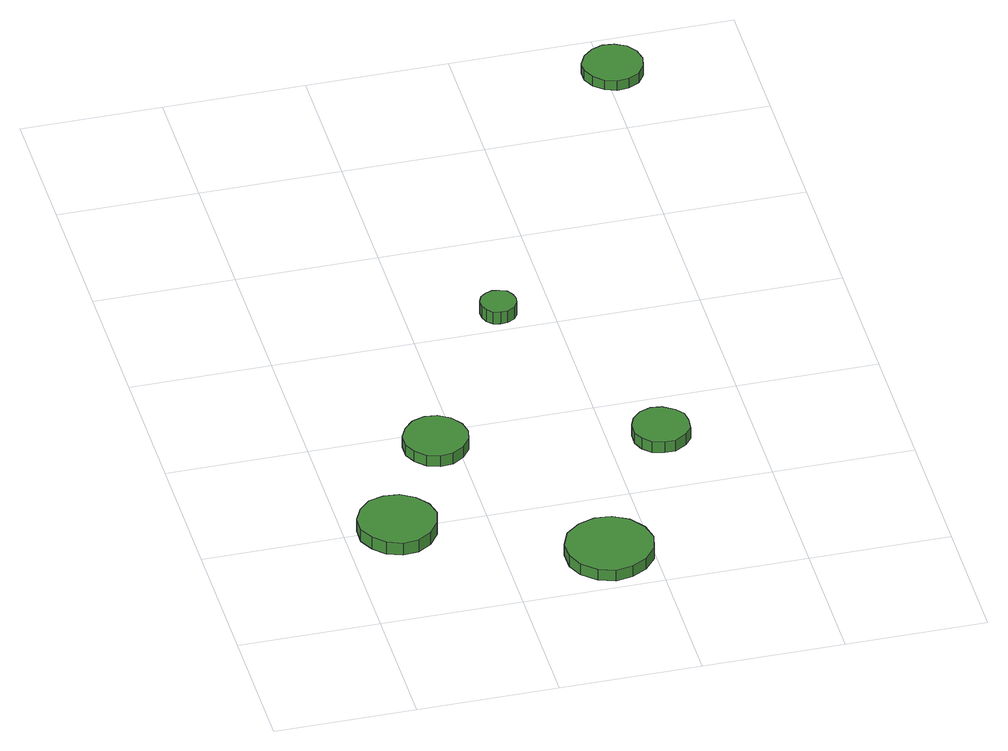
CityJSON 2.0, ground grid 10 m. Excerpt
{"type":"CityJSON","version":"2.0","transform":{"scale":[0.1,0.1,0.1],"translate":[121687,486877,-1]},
"CityObjects":{
"tree1":{"type":"SolitaryVegetationObject","attributes":{"function":"something"},"geometry":[{"type":"MultiSurface","lod":"1","boundaries":[[[0,1,2,3,4,5,6,7,8,9,10,11,12,13,14]],[[15,16,17,18,19,20,21,22,23,24,25,26,27,28,29]],[[0,29,28,1]],[[1,28,27,2]],[[2,27,26,3]],[[3,26,25,4]],[[4,25,24,5]],[[5,24,23,6]],[[6,23,22,7]],[[7,22,21,8]],[[8,21,20,9]],[[9,20,19,10]],[[10,19,18,11]],[[11,18,17,12]],[[12,17,16,13]],[[13,16,15,14]],[[14,15,29,0]]]}]},
"tree2":{"type":"SolitaryVegetationObject","attributes":{"function":"something"},"geometry":[{"type":"MultiSurface","lod":"1","boundaries":[[[30,31,32,33,34,35,36,37,38,39,40,41,42,43,44]],[[45,46,47,48,49,50,51,52,53,54,55,56,57,58,59]],[[30,59,58,31]],[[31,58,57,32]],[[32,57,56,33]],[[33,56,55,34]],[[34,55,54,35]],[[35,54,53,36]],[[36,53,52,37]],[[37,52,51,38]],[[38,51,50,39]],[[39,50,49,40]],[[40,49,48,41]],[[41,48,47,42]],[[42,47,46,43]],[[43,46,45,44]],[[44,45,59,30]]]}]},
"tree3":{"type":"SolitaryVegetationObject","attributes":{"function":"something"},"geometry":[{"type":"MultiSurface","lod":"1","boundaries":[[[60,61,62,63,64,65,66,67,68,69,70,71,72,73,74]],[[75,76,77,78,79,80,81,82,83,84,85,86,87,88,89]],[[60,89,88,61]],[[61,88,87,62]],[[62,87,86,63]],[[63,86,85,64]],[[64,85,84,65]],[[65,84,83,66]],[[66,83,82,67]],[[67,82,81,68]],[[68,81,80,69]],[[69,80,79,70]],[[70,79,78,71]],[[71,78,77,72]],[[72,77,76,73]],[[73,76,75,74]],[[74,75,89,60]]]}]},
"tree4":{"type":"SolitaryVegetationObject","attributes":{"function":"something"},"geometry":[{"type":"MultiSurface","lod":"1","boundaries":[[[90,91,92,93,94,95,96,97,98,99,100,101,102,103,104]],[[105,106,107,108,109,110,111,112,113,114,115,116,117,118,119]],[[90,119,118,91]],[[91,118,117,92]],[[92,117,116,93]],[[93,116,115,94]],[[94,115,114,95]],[[95,114,113,96]],[[96,113,112,97]],[[97,112,111,98]],[[98,111,110,99]],[[99,110,109,100]],[[100,109,108,101]],[[101,108,107,102]],[[102,107,106,103]],[[103,106,105,104]],[[104,105,119,90]]]}]},
"tree5":{"type":"SolitaryVegetationObject","attributes":{"function":"something"},"geometry":[{"type":"MultiSurface","lod":"1","boundaries":[[[120,121,122,123,124,125,126,127,128,129,130,131,132,133,134]],[[135,136,137,138,139,140,141,142,143,144,145,146,147,148,149]],[[120,149,148,121]],[[121,148,147,122]],[[122,147,146,123]],[[123,146,145,124]],[[124,145,144,125]],[[125,144,143,126]],[[126,143,142,127]],[[127,142,141,128]],[[128,141,140,129]],[[129,140,139,130]],[[130,139,138,131]],[[131,138,137,132]],[[132,137,136,133]],[[133,136,135,134]],[[134,135,149,120]]]}]},
"tree6":{"type":"SolitaryVegetationObject","attributes":{"function":"something"}},
"tree7":{"type":"SolitaryVegetationObject","attributes":{"function":"something"},"geometry":[{"type":"MultiSurface","lod":"1","boundaries":[[[150,151,152,153,154,155,156,157,158,159,160,161,162,163,164]],[[165,166,167,168,169,170,171,172,173,174,175,176,177,178,179]],[[150,179,178,151]],[[151,178,177,152]],[[152,177,176,153]],[[153,176,175,154]],[[154,175,174,155]],[[155,174,173,156]],[[156,173,172,157]],[[157,172,171,158]],[[158,171,170,159]],[[159,170,169,160]],[[160,169,168,161]],[[161,168,167,162]],[[162,167,166,163]],[[163,166,165,164]],[[164,165,179,150]]]}]}
},
"vertices":[
[65,99,16],[62,110,16],[55,119,16],[45,125,16],[34,126,16],[23,123,16],[15,115,16],[10,105,16],[10,93,16],[15,83,16],[23,75,16],[34,71,16],[45,72,16],[55,78,16],[62,88,16],[62,88,6],[55,78,6],[45,72,6],[34,71,6],[23,75,6],[15,83,6],[10,93,6],[10,105,6],[15,115,6],[23,123,6],[34,126,6],[45,125,6],[55,119,6],[62,110,6],[65,99,6],
[108,183,16],[106,192,16],[100,200,16],[92,205,16],[83,206,16],[74,203,16],[67,196,16],[63,188,16],[63,178,16],[67,170,16],[74,163,16],[83,160,16],[92,161,16],[100,166,16],[106,174,16],[106,174,7],[100,166,7],[92,161,7],[83,160,7],[74,163,7],[67,170,7],[63,178,7],[63,188,7],[67,196,7],[74,203,7],[83,206,7],[92,205,7],[100,200,7],[106,192,7],[108,183,7],
[201,38,15],[198,50,15],[190,61,15],[179,67,15],[167,68,15],[155,64,15],[145,56,15],[140,44,15],[140,31,15],[145,20,15],[155,11,15],[167,7,15],[179,9,15],[190,15,15],[198,25,15],[198,25,6],[190,15,6],[179,9,6],[167,7,6],[155,11,6],[145,20,6],[140,31,6],[140,44,6],[145,56,6],[155,64,6],[167,68,6],[179,67,6],[190,61,6],[198,50,6],[201,38,6],
[176,318,17],[175,323,17],[172,328,17],[167,330,17],[162,331,17],[157,329,17],[153,326,17],[151,321,17],[151,316,17],[153,311,17],[157,307,17],[162,306,17],[167,306,17],[172,309,17],[175,313,17],[175,313,7],[172,309,7],[167,306,7],[162,306,7],[157,307,7],[153,311,7],[151,316,7],[151,321,7],[153,326,7],[157,329,7],[162,331,7],[167,330,7],[172,328,7],[175,323,7],[176,318,7],
[256,158,16],[255,166,16],[250,172,16],[242,177,16],[234,178,16],[226,175,16],[220,169,16],[217,162,16],[217,153,16],[220,146,16],[226,140,16],[234,138,16],[242,138,16],[250,143,16],[255,149,16],[255,149,7],[250,143,7],[242,138,7],[234,138,7],[226,140,7],[220,146,7],[217,153,7],[217,162,7],[220,169,7],[226,175,7],[234,178,7],[242,177,7],[250,172,7],[255,166,7],[256,158,7],
[326,561,16],[324,570,16],[319,577,16],[311,581,16],[303,582,16],[295,579,16],[288,573,16],[284,565,16],[284,557,16],[288,549,16],[295,543,16],[303,540,16],[311,541,16],[319,545,16],[324,552,16],[324,552,8],[319,545,8],[311,541,8],[303,540,8],[295,543,8],[288,549,8],[284,557,8],[284,565,8],[288,573,8],[295,579,8],[303,582,8],[311,581,8],[319,577,8],[324,570,8],[326,561,8]
]}
